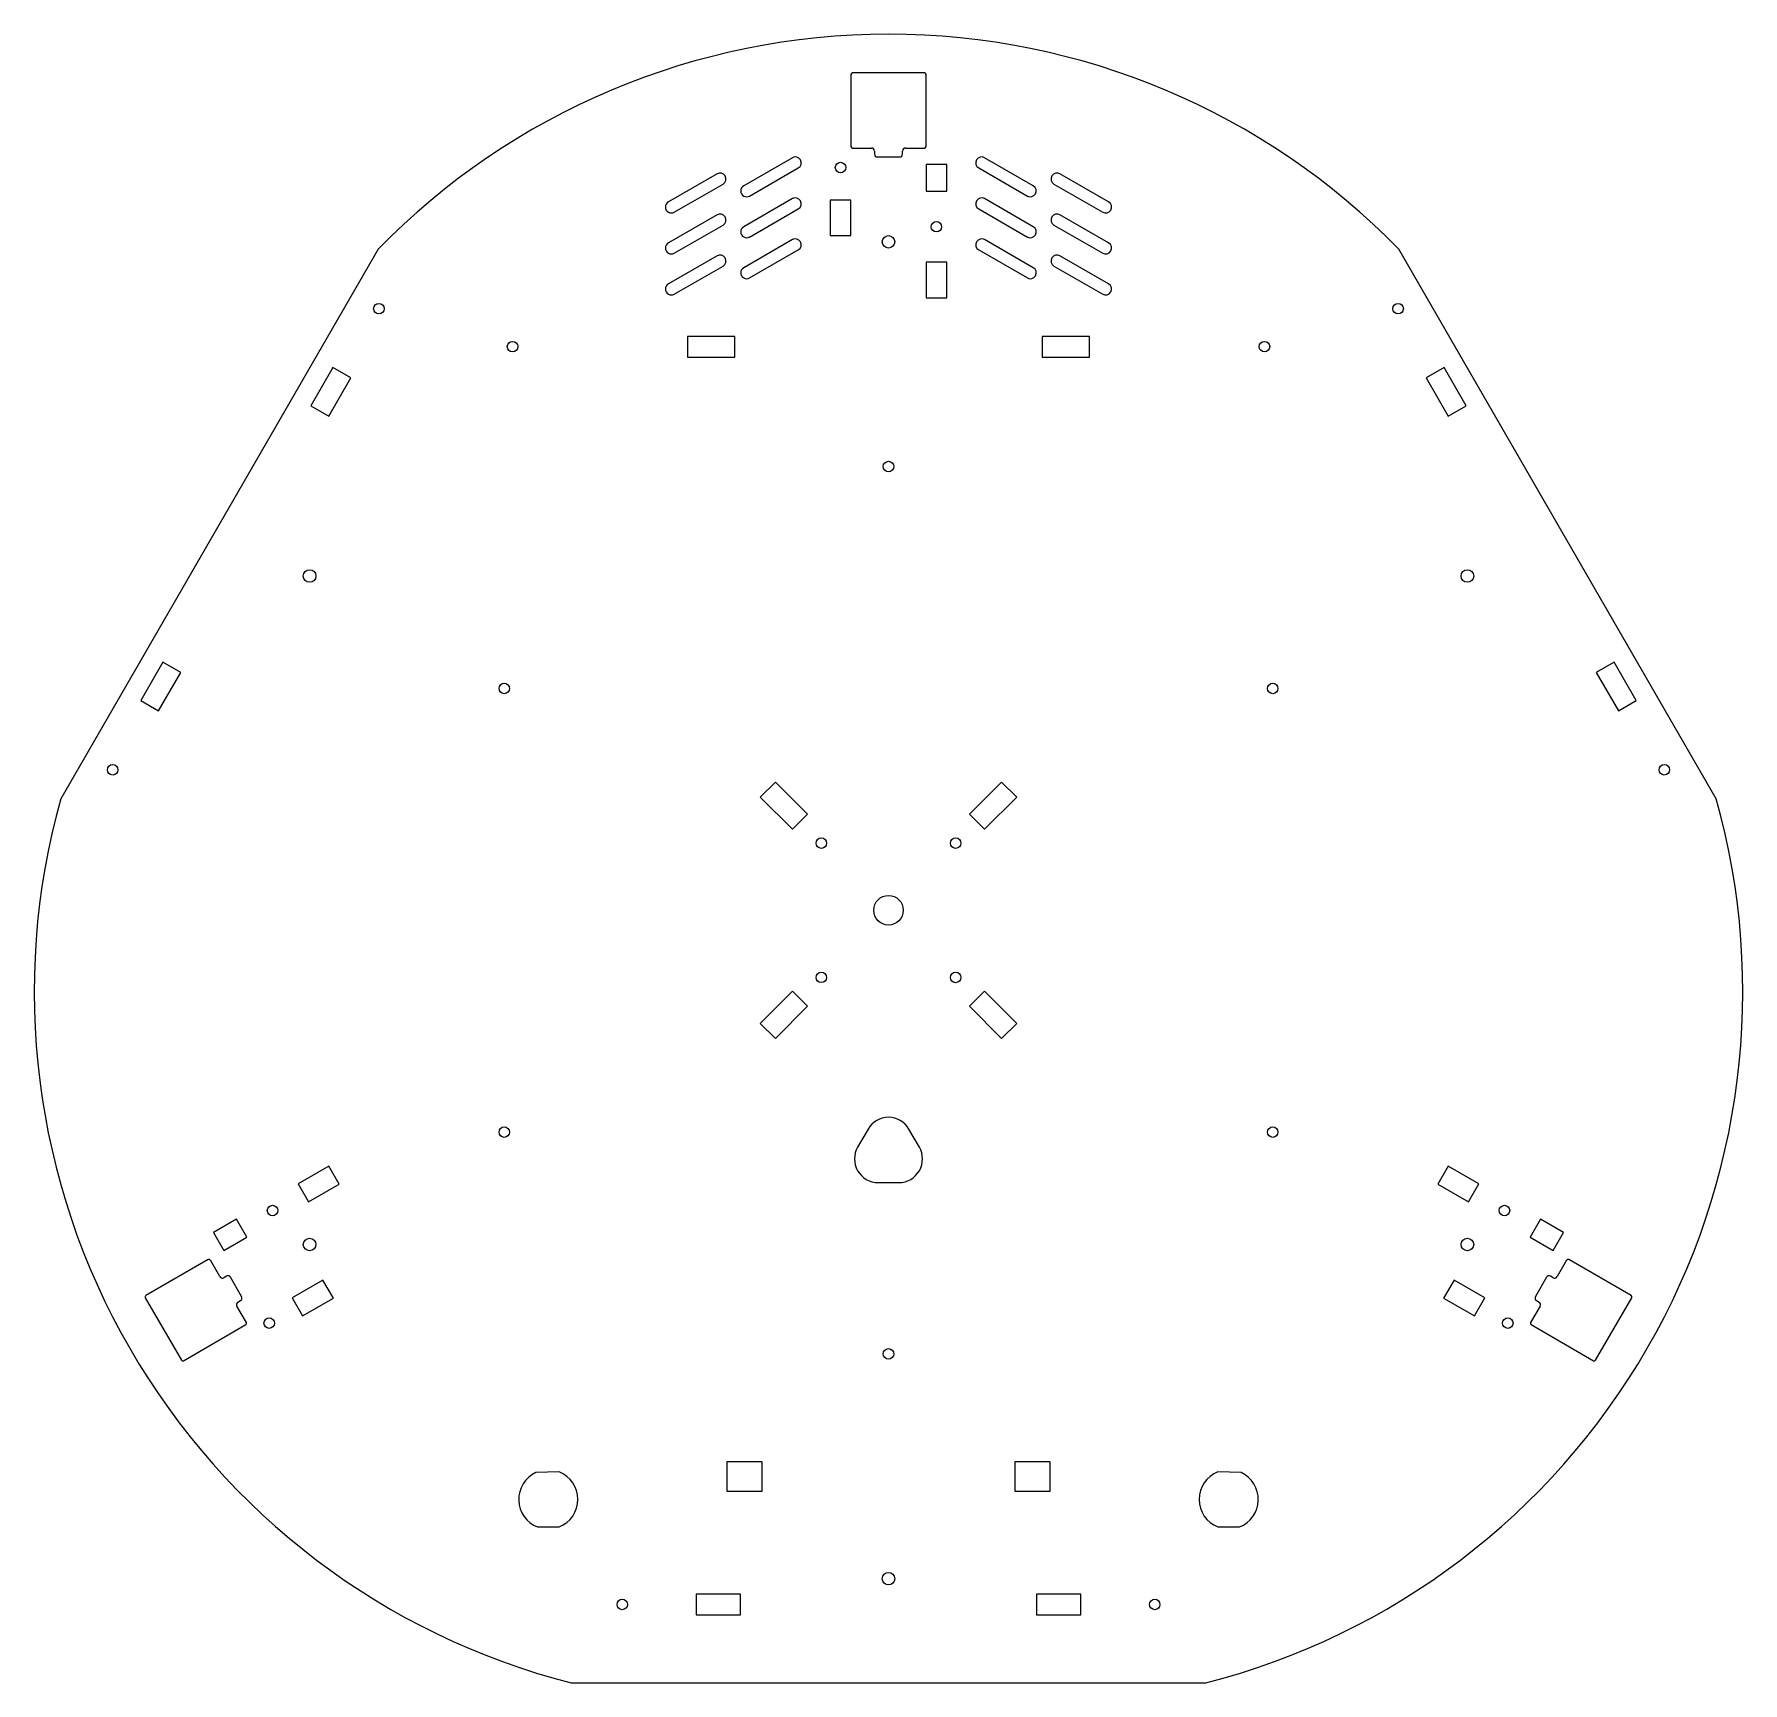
# Model space of a CAD drawing. Header units: millimetres. Extents: x -289 to 289, y -261 to 296.
import ezdxf

# ---------------------------------------------------------------- set-up
doc = ezdxf.new("R2010")
doc.units = ezdxf.units.MM

msp = doc.modelspace()

# ---------------------------------------------------------------- linework, layer by layer
at = {"color": 7, "linetype": 'Continuous', "lineweight": 15}
for p, q in [((12.2, 283.1), (-12.2, 283.1)), ((-12.7, 282.6), (-12.7, 258.2)), ((12.7, 258.2), (12.7, 282.6)), ((-32.5, 254.44), (-48.95, 244.94)), ((-12.2, 257.7), (-5.75, 257.7)), ((-4.75, 256.7), (-4.75, 255.7)), ((-3.75, 254.7), (3.75, 254.7)), ((4.75, 255.7), (4.75, 256.7)), ((5.75, 257.7), (12.2, 257.7)), ((48.95, 244.94), (32.5, 254.44)), ((-57.95, 248.99), (-74.41, 239.49)), ((-46.95, 241.48), (-30.5, 250.98)), ((12.7, 252.1), (12.7, 243.1)), ((19.7, 252.1), (12.7, 252.1)), ((19.7, 243.1), (19.7, 252.1)), ((30.5, 250.98), (46.95, 241.48)), ((74.41, 239.49), (57.95, 248.99)), ((-72.41, 236.02), (-55.95, 245.52)), ((12.7, 243.1), (19.7, 243.1)), ((55.95, 245.52), (72.41, 236.02)), ((-32.5, 240.59), (-48.95, 231.09)), ((-46.95, 227.62), (-30.5, 237.12)), ((-19.7, 240.1), (-19.7, 228.1)), ((-12.7, 240.1), (-19.7, 240.1)), ((-12.7, 228.1), (-12.7, 240.1)), ((30.5, 237.12), (46.95, 227.62)), ((48.95, 231.09), (32.5, 240.59)), ((-57.95, 235.13), (-74.41, 225.63)), ((-72.41, 222.17), (-55.95, 231.67)), ((55.95, 231.67), (72.41, 222.17)), ((74.41, 225.63), (57.95, 235.13)), ((-32.5, 226.73), (-48.95, 217.23)), ((-19.7, 228.1), (-12.7, 228.1)), ((48.95, 217.23), (32.5, 226.73)), ((-172.55, 223.53), (-279.86, 37.67)), ((-57.95, 221.27), (-74.41, 211.77)), ((-46.95, 213.77), (-30.5, 223.27)), ((30.5, 223.27), (46.95, 213.77)), ((74.41, 211.77), (57.95, 221.27)), ((279.86, 37.67), (172.55, 223.53)), ((-72.41, 208.31), (-55.95, 217.81)), ((12.7, 219.1), (12.7, 207.1)), ((19.7, 219.1), (12.7, 219.1)), ((19.7, 207.1), (19.7, 219.1)), ((55.95, 217.81), (72.41, 208.31)), ((12.7, 207.1), (19.7, 207.1)), ((-52, 194), (-68, 194)), ((-68, 194), (-68, 187)), ((-52, 187), (-52, 194)), ((68, 194), (52, 194)), ((52, 194), (52, 187)), ((68, 187), (68, 194)), ((-68, 187), (-52, 187)), ((52, 187), (68, 187)), ((-187.82, 183.49), (-195.32, 170.5)), ((-189.25, 167), (-181.75, 179.99)), ((-181.75, 179.99), (-187.82, 183.49)), ((187.82, 183.49), (181.75, 179.99)), ((181.75, 179.99), (189.25, 167)), ((195.32, 170.5), (187.82, 183.49)), ((-195.32, 170.5), (-189.25, 167)), ((189.25, 167), (195.32, 170.5)), ((-245.32, 83.9), (-252.82, 70.91)), ((-239.25, 80.4), (-245.32, 83.9)), ((245.32, 83.9), (239.25, 80.4)), ((252.82, 70.91), (245.32, 83.9)), ((-246.75, 67.41), (-239.25, 80.4)), ((239.25, 80.4), (246.75, 67.41)), ((-252.82, 70.91), (-246.75, 67.41)), ((246.75, 67.41), (252.82, 70.91)), ((-38.25, 43.35), (-43.35, 38.25)), ((-38.25, 43.35), (-27.37, 32.46)), ((38.25, 43.35), (27.37, 32.46)), ((43.35, 38.25), (38.25, 43.35)), ((-43.35, 38.25), (-32.46, 27.37)), ((43.35, 38.25), (32.46, 27.37)), ((-32.46, 27.37), (-27.37, 32.46)), ((27.37, 32.46), (32.46, 27.37)), ((-43.35, -38.25), (-32.46, -27.37)), ((-27.37, -32.46), (-32.46, -27.37)), ((32.46, -27.37), (27.37, -32.46)), ((43.35, -38.25), (32.46, -27.37)), ((-38.25, -43.35), (-27.37, -32.46)), ((38.25, -43.35), (27.37, -32.46)), ((-43.35, -38.25), (-38.25, -43.35)), ((38.25, -43.35), (43.35, -38.25)), ((-6.93, -74), (-10.43, -80.06)), ((10.43, -80.06), (6.93, -74)), ((-189.2, -86.49), (-199.6, -92.49)), ((-185.7, -92.55), (-189.2, -86.49)), ((189.2, -86.49), (185.7, -92.55)), ((199.6, -92.49), (189.2, -86.49)), ((-3.5, -92.06), (3.5, -92.06)), ((-199.6, -92.49), (-196.1, -98.55)), ((-196.1, -98.55), (-185.7, -92.55)), ((185.7, -92.55), (196.1, -98.55)), ((196.1, -98.55), (199.6, -92.49)), ((-220.38, -104.49), (-228.18, -108.99)), ((-228.18, -108.99), (-224.68, -115.05)), ((-216.88, -110.55), (-220.38, -104.49)), ((220.38, -104.49), (216.88, -110.55)), ((228.18, -108.99), (220.38, -104.49)), ((224.68, -115.05), (228.18, -108.99)), ((-224.68, -115.05), (-216.88, -110.55)), ((216.88, -110.55), (224.68, -115.05)), ((-229.96, -118.1), (-251.09, -130.3)), ((-226.05, -123.87), (-229.27, -118.28)), ((229.27, -118.28), (226.05, -123.87)), ((251.09, -130.3), (229.96, -118.1)), ((-223.82, -123.74), (-224.68, -124.24)), ((-218.7, -130.6), (-222.45, -124.1)), ((-191.19, -125.05), (-201.58, -131.05)), ((-187.69, -131.11), (-191.19, -125.05)), ((191.19, -125.05), (187.69, -131.11)), ((201.58, -131.05), (191.19, -125.05)), ((222.45, -124.1), (218.7, -130.6)), ((224.68, -124.24), (223.82, -123.74)), ((-251.27, -130.98), (-239.07, -152.12)), ((-219.93, -132.46), (-219.07, -131.96)), ((-201.58, -131.05), (-198.08, -137.11)), ((-198.08, -137.11), (-187.69, -131.11)), ((187.69, -131.11), (198.08, -137.11)), ((198.08, -137.11), (201.58, -131.05)), ((219.07, -131.96), (219.93, -132.46)), ((239.07, -152.12), (251.27, -130.98)), ((-217.07, -139.42), (-220.3, -133.83)), ((220.3, -133.83), (217.07, -139.42)), ((-238.39, -152.3), (-217.26, -140.1)), ((217.26, -140.1), (238.39, -152.3)), ((-111.32, -189.89), (-119.25, -190.13)), ((-42.7, -186.45), (-54.7, -186.45)), ((-54.7, -186.45), (-54.7, -196.45)), ((-42.7, -196.45), (-42.7, -186.45)), ((54.7, -186.45), (42.7, -186.45)), ((42.7, -186.45), (42.7, -196.45)), ((54.7, -196.45), (54.7, -186.45)), ((119.25, -190.13), (111.32, -189.89)), ((-54.7, -196.45), (-42.7, -196.45)), ((42.7, -196.45), (54.7, -196.45)), ((-118.68, -208.49), (-111.32, -208.49)), ((111.32, -208.49), (118.68, -208.49)), ((-65, -231.2), (-65, -238.2)), ((-50, -231.2), (-65, -231.2)), ((-50, -238.2), (-50, -231.2)), ((65, -231.2), (50, -231.2)), ((50, -231.2), (50, -238.2)), ((65, -238.2), (65, -231.2)), ((-65, -238.2), (-50, -238.2)), ((50, -238.2), (65, -238.2)), ((-107.31, -261.2), (107.31, -261.2))]:
    msp.add_line(p, q, dxfattribs=at)
for centre, radius in [((-16.2, 251.1), 1.78), ((16.2, 231.1), 1.77), ((0, 226), 2.12), ((-172.29, 203.39), 1.78), ((172.29, 203.39), 1.78), ((-127.1, 190.56), 1.78), ((127.1, 190.56), 1.77), ((0, 150), 1.78), ((-195.72, 113), 2.12), ((195.72, 113), 2.12), ((-129.9, 75), 1.78), ((129.9, 75), 1.78), ((-262.29, 47.51), 1.78), ((262.29, 47.51), 1.78), ((-22.7, 22.7), 1.78), ((22.7, 22.7), 1.77), ((0, 0), 5), ((-22.7, -22.7), 1.77), ((22.7, -22.7), 1.78), ((-129.9, -75), 1.78), ((129.9, -75), 1.78), ((-208.24, -101.52), 1.77), ((208.24, -101.52), 1.78), ((-195.72, -113), 2.12), ((195.72, -113), 2.12), ((-209.36, -139.58), 1.78), ((209.36, -139.58), 1.78), ((0, -150), 1.78), ((0, -226), 2.12), ((-90, -234.7), 1.77), ((90, -234.7), 1.77)]:
    msp.add_circle(centre, radius, dxfattribs=at)
for centre, radius, start, end in [((0, 55), 241.2, 44.32555, 135.67445), ((-12.2, 282.6), 0.5, 90, 180), ((12.2, 282.6), 0.5, 360, 90), ((-31.5, 252.71), 2, 300, 120), ((-12.2, 258.2), 0.5, 180, 270), ((-5.75, 256.7), 1, 0, 90), ((-3.75, 255.7), 1, 180, 270), ((3.75, 255.7), 1, 270, 360), ((5.75, 256.7), 1, 90, 180), ((12.2, 258.2), 0.5, 270, 0), ((31.5, 252.71), 2, 60, 240), ((-56.95, 247.25), 2, 300, 120), ((56.95, 247.25), 2, 60, 240), ((-47.95, 243.21), 2, 120, 300), ((47.95, 243.21), 2, 240, 60), ((-73.41, 237.75), 2, 120, 300), ((-31.5, 238.86), 2, 300, 120), ((31.5, 238.86), 2, 60, 240), ((73.41, 237.75), 2, 240, 60), ((-56.95, 233.4), 2, 300, 120), ((-47.95, 229.36), 2, 120, 300), ((47.95, 229.36), 2, 240, 60), ((56.95, 233.4), 2, 60, 240), ((-73.41, 223.9), 2, 120, 300), ((-31.5, 225), 2, 300, 120), ((31.5, 225), 2, 60, 240), ((73.41, 223.9), 2, 240, 60), ((-56.95, 219.54), 2, 300, 120), ((56.95, 219.54), 2, 60, 240), ((-47.95, 215.5), 2, 120, 300), ((47.95, 215.5), 2, 240, 60), ((-73.41, 210.04), 2, 120, 300), ((73.41, 210.04), 2, 240, 60), ((-47.63, -27.5), 241.2, 164.32555, 255.67445), ((47.63, -27.5), 241.2, 284.32555, 15.67445), ((0, -78), 8, 30, 150), ((-3.5, -84.06), 8, 150, 270), ((3.5, -84.06), 8, 270, 30), ((-229.71, -118.53), 0.5, 30, 120), ((229.71, -118.53), 0.5, 60, 150), ((-225.18, -123.37), 1, 210, 300), ((-223.32, -124.6), 1, 30, 120), ((223.32, -124.6), 1, 60, 150), ((225.18, -123.37), 1, 240, 330), ((-250.84, -130.73), 0.5, 120, 210), ((-219.43, -133.33), 1, 120, 210), ((-219.57, -131.1), 1, 300, 30), ((219.57, -131.1), 1, 150, 240), ((219.43, -133.33), 1, 330, 60), ((250.84, -130.73), 0.5, 330, 60), ((-217.51, -139.67), 0.5, 300, 30), ((217.51, -139.67), 0.5, 150, 240), ((-238.64, -151.87), 0.5, 210, 300), ((238.64, -151.87), 0.5, 240, 330), ((-115, -199.19), 10, 115.15823, 248.43481), ((-115, -199.19), 10, 291.56519, 68.43481), ((115, -199.19), 10, 111.56519, 248.43481), ((115, -199.19), 10, 291.56519, 64.84177)]:
    msp.add_arc(centre, radius, start, end, dxfattribs=at)

doc.saveas('drawing.dxf')
